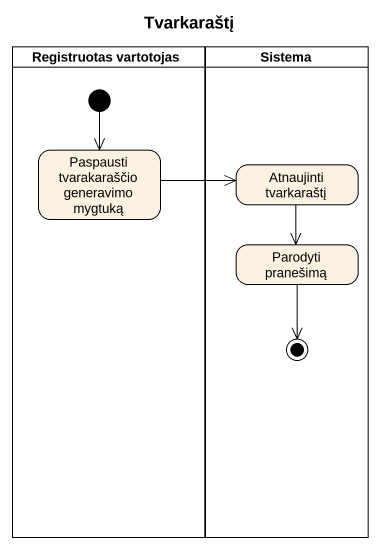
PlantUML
@startuml
title Tvarkaraštį
hide empty description
state "Registruotas vartotojas" as Registruotas_vartotojas <<partition>> {
  state "Paspausti tvarakaraščio generavimo mygtuką" as Paspausti_tvarakaraščio
  [*] --> Paspausti_tvarakaraščio
}
state Sistema <<partition>> {
  state "Atnaujinti tvarkaraštį" as Atnaujinti_tvarkaraštį
  state "Parodyti pranešimą" as Parodyti_pranešimą
  Parodyti_pranešimą --> [*]
}
Paspausti_tvarakaraščio -right-> Atnaujinti_tvarkaraštį
Atnaujinti_tvarkaraštį --> Parodyti_pranešimą
@enduml
